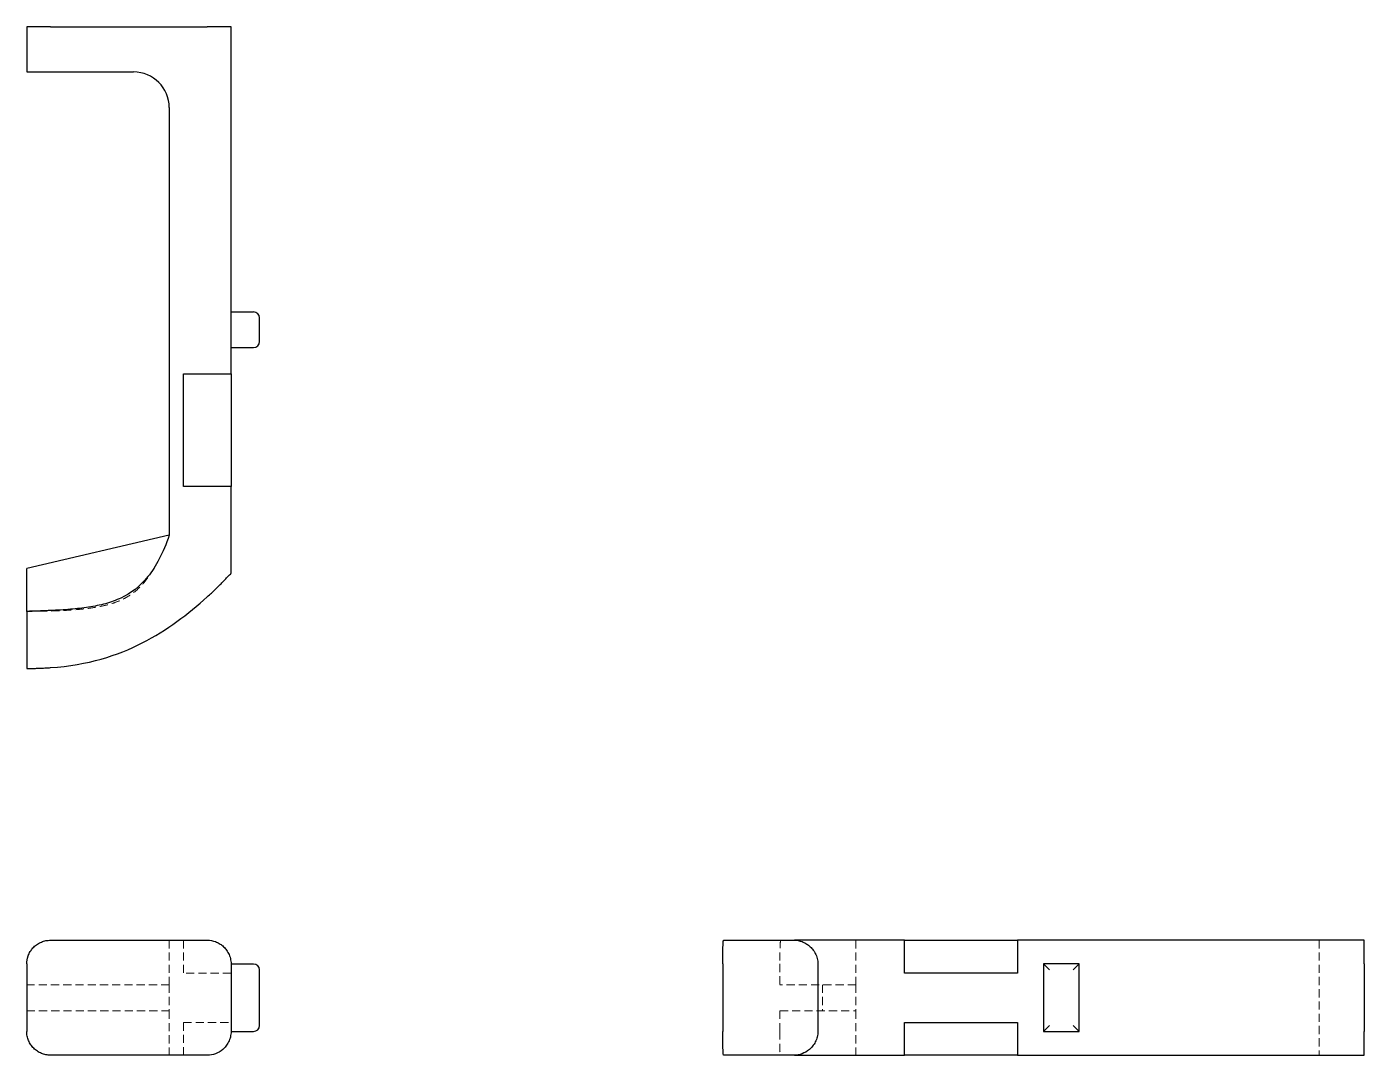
# Model space of a CAD drawing. Header units: millimetres. Extents: x 65 to 273, y 48 to 208.
import ezdxf

# ---------------------------------------------------------------- set-up
doc = ezdxf.new("R2010")
doc.units = ezdxf.units.MM
doc.linetypes.add('HIDDEN', pattern=[1.905, 1.27, -0.635])

msp = doc.modelspace()

# ---------------------------------------------------------------- linework, layer by layer
at = {"color": 7, "linetype": 'Continuous', "lineweight": 25}
for p, q in [((64.89, 208), (64.89, 200.98)), ((68.59, 208), (64.89, 208)), ((68.59, 208), (92.98, 208)), ((96.68, 208), (92.98, 208)), ((96.68, 163.65), (96.68, 208)), ((64.89, 200.98), (68.59, 200.98)), ((68.59, 200.98), (81.52, 200.98)), ((87.07, 195.43), (87.07, 128.91)), ((96.68, 158.1), (96.68, 163.65)), ((96.68, 163.65), (100.19, 163.65)), ((101.11, 159.03), (101.11, 162.72)), ((96.68, 154.04), (96.68, 158.1)), ((96.68, 158.1), (100.19, 158.1)), ((89.28, 154.04), (92.98, 154.04)), ((89.28, 136.48), (89.28, 154.04)), ((92.98, 154.04), (96.68, 154.04)), ((96.68, 154.04), (96.68, 136.48)), ((92.98, 136.48), (89.28, 136.48)), ((96.68, 136.48), (92.98, 136.48)), ((96.68, 122.99), (96.68, 136.48)), ((87.07, 128.91), (64.89, 123.73)), ((64.89, 117.08), (64.89, 123.73)), ((64.89, 117.08), (64.89, 108.21)), ((201.48, 65.94), (184.35, 65.94)), ((201.48, 62.25), (201.48, 65.94)), ((201.48, 65.94), (219.04, 65.94)), ((219.04, 65.94), (219.04, 62.25)), ((273, 65.94), (219.04, 65.94)), ((273, 62.25), (273, 65.94)), ((64.89, 62.25), (64.89, 51.75)), ((96.68, 62.25), (96.68, 51.75)), ((96.68, 62.25), (100.19, 62.25)), ((101.11, 52.68), (101.11, 61.32)), ((173.21, 62.25), (173.21, 51.75)), ((187.99, 62.25), (187.99, 51.75)), ((201.48, 60.83), (201.48, 62.25)), ((219.04, 60.83), (201.48, 60.83)), ((219.04, 62.25), (219.04, 60.83)), ((224.03, 61.32), (223.1, 62.25)), ((228.65, 62.25), (223.1, 62.25)), ((223.1, 62.25), (223.1, 51.75)), ((227.72, 61.32), (228.65, 62.25)), ((228.65, 51.75), (228.65, 62.25)), ((273, 62.25), (273, 51.75)), ((201.48, 53.17), (219.04, 53.17)), ((201.48, 51.75), (201.48, 53.17)), ((219.04, 53.17), (219.04, 51.75)), ((224.03, 52.68), (223.1, 51.75)), ((227.72, 52.68), (228.65, 51.75)), ((96.68, 51.75), (100.19, 51.75)), ((201.48, 48.06), (201.48, 51.75)), ((219.04, 51.75), (219.04, 48.06)), ((223.1, 51.75), (228.65, 51.75)), ((273, 48.06), (273, 51.75)), ((184.35, 48.06), (201.48, 48.06)), ((219.04, 48.06), (201.48, 48.06)), ((219.04, 48.06), (273, 48.06))]:
    msp.add_line(p, q, dxfattribs=at)
at = {"color": 7, "linetype": 'HIDDEN', "lineweight": 18}
for p, q in [((87.07, 65.94), (87.07, 59.03)), ((89.28, 65.94), (89.28, 60.83)), ((193.91, 65.94), (193.91, 59.03)), ((265.98, 65.94), (265.98, 48.06)), ((96.68, 60.83), (89.28, 60.83)), ((182.08, 62.25), (182.08, 59.03)), ((87.07, 59.03), (87.07, 54.97)), ((188.73, 59.03), (188.73, 54.97)), ((193.91, 59.03), (193.91, 54.97)), ((87.07, 54.97), (87.07, 48.06)), ((182.08, 54.97), (182.08, 51.75)), ((193.91, 54.97), (193.91, 48.06)), ((89.28, 48.06), (89.28, 53.17)), ((89.28, 53.17), (96.68, 53.17))]:
    msp.add_line(p, q, dxfattribs=at)
at = {"color": 7, "linetype": 'Continuous', "lineweight": 25}
for centre, radius, start, end in [((81.52, 195.43), 5.54, 0, 90), ((100.19, 162.72), 0.924, 0, 90), ((100.19, 159.03), 0.924, 270, 0), ((100.19, 61.32), 0.924, 0, 90), ((100.19, 52.68), 0.924, 270, 0)]:
    msp.add_arc(centre, radius, start, end, dxfattribs=at)
for points, knots in [([(87.07, 128.91), (86.59, 127.53), (86.07, 126.31), (84.96, 124.18), (84.37, 123.27), (82.48, 120.92), (81.07, 119.89), (78.77, 118.8), (77.97, 118.51), (76.3, 118.05), (75.43, 117.88), (73.61, 117.6), (72.67, 117.49), (70.69, 117.32), (69.66, 117.26), (68.59, 117.21)], [0, 0, 0, 0, 0.125, 0.125, 0.25, 0.25, 0.5, 0.5, 0.625, 0.625, 0.75, 0.75, 0.875, 0.875, 1, 1, 1, 1]), ([(92.98, 119.35), (93.42, 119.74), (93.84, 120.14), (94.45, 120.73), (94.65, 120.92), (95.03, 121.3), (95.21, 121.48), (95.57, 121.83), (95.73, 122.01), (95.96, 122.24), (96.03, 122.32), (96.17, 122.46), (96.24, 122.53), (96.41, 122.71), (96.51, 122.81), (96.64, 122.95), (96.68, 122.99), (96.68, 122.99)], [0, 0, 0, 0, 0.25, 0.25, 0.375, 0.375, 0.5, 0.5, 0.625, 0.625, 0.6875, 0.6875, 0.75, 0.75, 0.875, 0.875, 1, 1, 1, 1]), ([(68.59, 108.33), (71.51, 108.54), (74.12, 109), (78.82, 110.33), (80.93, 111.18), (84.81, 113.17), (86.59, 114.29), (89.93, 116.7), (91.49, 117.99), (92.98, 119.35)], [0, 0, 0, 0, 0.25, 0.25, 0.5, 0.5, 0.75, 0.75, 1, 1, 1, 1]), ([(68.59, 117.21), (68.34, 117.2), (68.1, 117.19), (67.63, 117.17), (67.4, 117.16), (66.95, 117.14), (66.74, 117.13), (66.34, 117.12), (66.15, 117.11), (65.8, 117.1), (65.65, 117.1), (65.38, 117.09), (65.27, 117.09), (65.08, 117.08), (65.01, 117.08), (64.91, 117.08), (64.89, 117.08), (64.89, 117.08)], [0, 0, 0, 0, 0.125, 0.125, 0.25, 0.25, 0.375, 0.375, 0.5, 0.5, 0.625, 0.625, 0.75, 0.75, 0.875, 0.875, 1, 1, 1, 1]), ([(64.89, 108.21), (64.89, 108.21), (64.89, 108.21), (64.91, 108.21), (64.93, 108.21), (64.95, 108.21), (64.98, 108.21), (65.02, 108.21), (65.05, 108.21), (65.08, 108.21), (65.11, 108.21), (65.14, 108.21), (65.26, 108.21), (65.51, 108.21), (65.98, 108.22), (66.53, 108.23), (67.07, 108.25), (67.51, 108.27), (67.87, 108.29), (68.22, 108.31), (68.47, 108.33), (68.59, 108.33)], [0, 0, 0, 0, 0.033003, 0.063952, 0.092847, 0.119689, 0.144476, 0.167209, 0.187887, 0.206512, 0.223082, 0.237598, 0.250059, 0.386745, 0.499807, 0.62967, 0.749458, 0.812181, 0.874843, 0.937448, 1, 1, 1, 1]), ([(64.89, 62.25), (64.89, 62.31), (64.89, 62.44), (64.91, 62.62), (64.93, 62.78), (64.95, 62.94), (64.98, 63.08), (65.02, 63.2), (65.05, 63.32), (65.08, 63.42), (65.11, 63.51), (65.14, 63.59), (65.26, 63.89), (65.51, 64.33), (65.98, 64.9), (66.53, 65.35), (67.07, 65.63), (67.51, 65.79), (67.87, 65.88), (68.22, 65.93), (68.47, 65.94), (68.59, 65.94)], [0, 0, 0, 0, 0.033003, 0.063952, 0.092847, 0.119689, 0.144476, 0.167209, 0.187887, 0.206512, 0.223082, 0.237598, 0.250059, 0.386745, 0.499807, 0.62967, 0.749458, 0.812181, 0.874843, 0.937448, 1, 1, 1, 1]), ([(68.59, 65.94), (71.51, 65.94), (74.12, 65.94), (78.82, 65.94), (80.93, 65.94), (84.81, 65.94), (86.59, 65.94), (89.93, 65.94), (91.49, 65.94), (92.98, 65.94)], [0, 0, 0, 0, 0.25, 0.25, 0.5, 0.5, 0.75, 0.75, 1, 1, 1, 1]), ([(92.98, 65.94), (93.42, 65.94), (93.84, 65.87), (94.45, 65.65), (94.65, 65.55), (95.03, 65.33), (95.21, 65.2), (95.57, 64.9), (95.73, 64.73), (95.96, 64.44), (96.03, 64.33), (96.17, 64.12), (96.24, 64), (96.41, 63.65), (96.51, 63.39), (96.64, 62.83), (96.68, 62.54), (96.68, 62.25)], [0, 0, 0, 0, 0.25, 0.25, 0.375, 0.375, 0.5, 0.5, 0.625, 0.625, 0.6875, 0.6875, 0.75, 0.75, 0.875, 0.875, 1, 1, 1, 1]), ([(173.21, 62.25), (173.21, 62.31), (173.21, 62.44), (173.21, 62.62), (173.21, 62.78), (173.21, 62.94), (173.21, 63.08), (173.21, 63.2), (173.21, 63.32), (173.21, 63.42), (173.21, 63.51), (173.21, 63.59), (173.21, 63.89), (173.21, 64.33), (173.22, 64.9), (173.23, 65.35), (173.25, 65.63), (173.27, 65.79), (173.29, 65.88), (173.31, 65.93), (173.33, 65.94), (173.33, 65.94)], [0, 0, 0, 0, 0.033003, 0.063952, 0.092847, 0.119689, 0.144476, 0.167209, 0.187887, 0.206512, 0.223082, 0.237598, 0.250059, 0.386745, 0.499807, 0.62967, 0.749458, 0.812181, 0.874843, 0.937448, 1, 1, 1, 1]), ([(173.33, 65.94), (173.54, 65.94), (174, 65.94), (175.33, 65.94), (176.18, 65.94), (178.17, 65.94), (179.29, 65.94), (181.7, 65.94), (182.99, 65.94), (184.35, 65.94)], [0, 0, 0, 0, 0.25, 0.25, 0.5, 0.5, 0.75, 0.75, 1, 1, 1, 1]), ([(184.35, 65.94), (184.74, 65.94), (185.14, 65.87), (185.73, 65.65), (185.92, 65.55), (186.3, 65.33), (186.48, 65.2), (186.83, 64.9), (187.01, 64.73), (187.24, 64.44), (187.32, 64.33), (187.46, 64.12), (187.53, 64), (187.71, 63.65), (187.81, 63.39), (187.95, 62.83), (187.99, 62.54), (187.99, 62.25)], [0, 0, 0, 0, 0.25, 0.25, 0.375, 0.375, 0.5, 0.5, 0.625, 0.625, 0.6875, 0.6875, 0.75, 0.75, 0.875, 0.875, 1, 1, 1, 1]), ([(68.59, 48.06), (68.34, 48.06), (68.1, 48.08), (67.63, 48.17), (67.4, 48.24), (66.95, 48.43), (66.74, 48.54), (66.34, 48.81), (66.15, 48.97), (65.8, 49.31), (65.65, 49.49), (65.38, 49.9), (65.27, 50.11), (65.08, 50.56), (65.01, 50.79), (64.91, 51.27), (64.89, 51.51), (64.89, 51.75)], [0, 0, 0, 0, 0.125, 0.125, 0.25, 0.25, 0.375, 0.375, 0.5, 0.5, 0.625, 0.625, 0.75, 0.75, 0.875, 0.875, 1, 1, 1, 1]), ([(96.68, 51.75), (96.68, 51.46), (96.64, 51.17), (96.54, 50.75), (96.5, 50.62), (96.41, 50.36), (96.35, 50.23), (96.24, 50), (96.17, 49.88), (96.03, 49.67), (95.96, 49.56), (95.73, 49.27), (95.57, 49.1), (95.04, 48.65), (94.66, 48.43), (93.84, 48.13), (93.42, 48.06), (92.98, 48.06)], [0, 0, 0, 0, 0.125, 0.125, 0.1875, 0.1875, 0.25, 0.25, 0.3125, 0.3125, 0.375, 0.375, 0.5, 0.5, 0.75, 0.75, 1, 1, 1, 1]), ([(173.33, 48.06), (173.32, 48.06), (173.3, 48.08), (173.28, 48.17), (173.26, 48.24), (173.25, 48.43), (173.24, 48.54), (173.23, 48.81), (173.22, 48.97), (173.22, 49.31), (173.21, 49.49), (173.21, 49.9), (173.21, 50.11), (173.21, 50.56), (173.21, 50.79), (173.21, 51.27), (173.21, 51.51), (173.21, 51.75)], [0, 0, 0, 0, 0.125, 0.125, 0.25, 0.25, 0.375, 0.375, 0.5, 0.5, 0.625, 0.625, 0.75, 0.75, 0.875, 0.875, 1, 1, 1, 1]), ([(187.99, 51.75), (187.99, 51.46), (187.95, 51.17), (187.85, 50.75), (187.81, 50.62), (187.71, 50.36), (187.65, 50.23), (187.53, 50), (187.46, 49.88), (187.32, 49.67), (187.24, 49.56), (187.01, 49.27), (186.84, 49.1), (186.3, 48.65), (185.92, 48.43), (185.14, 48.13), (184.74, 48.06), (184.35, 48.06)], [0, 0, 0, 0, 0.125, 0.125, 0.1875, 0.1875, 0.25, 0.25, 0.3125, 0.3125, 0.375, 0.375, 0.5, 0.5, 0.75, 0.75, 1, 1, 1, 1]), ([(92.98, 48.06), (91.49, 48.06), (89.93, 48.06), (86.59, 48.06), (84.81, 48.06), (80.93, 48.06), (78.82, 48.06), (74.12, 48.06), (71.51, 48.06), (68.59, 48.06)], [0, 0, 0, 0, 0.25, 0.25, 0.5, 0.5, 0.75, 0.75, 1, 1, 1, 1]), ([(184.35, 48.06), (182.99, 48.06), (181.7, 48.06), (179.29, 48.06), (178.17, 48.06), (176.18, 48.06), (175.33, 48.06), (174, 48.06), (173.54, 48.06), (173.33, 48.06)], [0, 0, 0, 0, 0.25, 0.25, 0.5, 0.5, 0.75, 0.75, 1, 1, 1, 1])]:
    msp.add_open_spline(points, degree=3, knots=knots, dxfattribs=at)
at = {"color": 7, "linetype": 'HIDDEN', "lineweight": 18}
for points, knots in [([(64.89, 117.08), (65.81, 117.09), (67.54, 117.1), (70.01, 117.18), (72.19, 117.31), (74.13, 117.49), (75.84, 117.74), (77.34, 118.06), (78.67, 118.46), (79.87, 118.95), (80.96, 119.57), (81.97, 120.34), (82.91, 121.26), (83.79, 122.37), (84.4, 123.27), (84.69, 123.81), (84.74, 123.9)], [0, 0, 0, 0, 0.123614, 0.234158, 0.332411, 0.419503, 0.496815, 0.564768, 0.626521, 0.683962, 0.739152, 0.795417, 0.853956, 0.91698, 0.986457, 1, 1, 1, 1]), ([(182.21, 65.94), (182.2, 65.94), (182.19, 65.92), (182.17, 65.83), (182.16, 65.76), (182.14, 65.57), (182.13, 65.46), (182.12, 65.19), (182.11, 65.03), (182.1, 64.69), (182.1, 64.51), (182.09, 64.1), (182.09, 63.89), (182.08, 63.44), (182.08, 63.21), (182.08, 62.73), (182.08, 62.49), (182.08, 62.25)], [0, 0, 0, 0, 0.125, 0.125, 0.25, 0.25, 0.375, 0.375, 0.5, 0.5, 0.625, 0.625, 0.75, 0.75, 0.875, 0.875, 1, 1, 1, 1]), ([(87.07, 59.03), (86.53, 59.03), (85.93, 59.03), (84.65, 59.03), (83.95, 59.03), (81.74, 59.03), (80.08, 59.03), (77.34, 59.03), (76.38, 59.03), (74.37, 59.03), (73.32, 59.03), (71.1, 59.03), (69.95, 59.03), (67.51, 59.03), (66.23, 59.03), (64.89, 59.03)], [0, 0, 0, 0, 0.125, 0.125, 0.25, 0.25, 0.5, 0.5, 0.625, 0.625, 0.75, 0.75, 0.875, 0.875, 1, 1, 1, 1]), ([(193.91, 59.03), (192.34, 59.03), (190.98, 59.03), (188.65, 59.03), (187.68, 59.03), (185.26, 59.03), (184.28, 59.03), (183.31, 59.03), (183.07, 59.03), (182.69, 59.03), (182.56, 59.03), (182.35, 59.03), (182.27, 59.03), (182.15, 59.03), (182.11, 59.03), (182.08, 59.03)], [0, 0, 0, 0, 0.125, 0.125, 0.25, 0.25, 0.5, 0.5, 0.625, 0.625, 0.75, 0.75, 0.875, 0.875, 1, 1, 1, 1]), ([(64.89, 54.97), (66.82, 54.97), (68.54, 54.97), (71.62, 54.97), (72.97, 54.97), (75.38, 54.97), (76.44, 54.97), (78.32, 54.97), (79.15, 54.97), (80.65, 54.97), (81.33, 54.97), (82.6, 54.97), (83.19, 54.97), (84.34, 54.97), (84.89, 54.97), (85.98, 54.97), (86.52, 54.97), (87.07, 54.97)], [0, 0, 0, 0, 0.125, 0.125, 0.25, 0.25, 0.375, 0.375, 0.5, 0.5, 0.625, 0.625, 0.75, 0.75, 0.875, 0.875, 1, 1, 1, 1]), ([(182.08, 54.97), (182.09, 54.97), (182.12, 54.97), (182.26, 54.97), (182.37, 54.97), (182.66, 54.97), (182.85, 54.97), (183.33, 54.97), (183.63, 54.97), (184.37, 54.97), (184.82, 54.97), (185.93, 54.97), (186.58, 54.97), (188.16, 54.97), (189.09, 54.97), (191.25, 54.97), (192.49, 54.97), (193.91, 54.97)], [0, 0, 0, 0, 0.125, 0.125, 0.25, 0.25, 0.375, 0.375, 0.5, 0.5, 0.625, 0.625, 0.75, 0.75, 0.875, 0.875, 1, 1, 1, 1]), ([(182.08, 51.75), (182.08, 51.69), (182.08, 51.56), (182.08, 51.37), (182.08, 51.18), (182.08, 51), (182.08, 50.83), (182.08, 50.66), (182.08, 50.51), (182.08, 50.35), (182.08, 50.21), (182.08, 50.07), (182.08, 49.94), (182.08, 49.82), (182.08, 49.7), (182.08, 49.59), (182.08, 49.49), (182.08, 49.39), (182.08, 49.3), (182.09, 49.22), (182.09, 49.16), (182.09, 48.96), (182.09, 48.65), (182.1, 48.37), (182.11, 48.21), (182.12, 48.12), (182.13, 48.07), (182.13, 48.06), (182.14, 48.06)], [0, 0, 0, 0, 0.033819, 0.066804, 0.098956, 0.130275, 0.160761, 0.190414, 0.219233, 0.247219, 0.274372, 0.300691, 0.326178, 0.350831, 0.37465, 0.397636, 0.419789, 0.441109, 0.461595, 0.481248, 0.500068, 0.500188, 0.62982, 0.749596, 0.812997, 0.875864, 0.938198, 1, 1, 1, 1])]:
    msp.add_open_spline(points, degree=3, knots=knots, dxfattribs=at)

doc.saveas('drawing.dxf')
